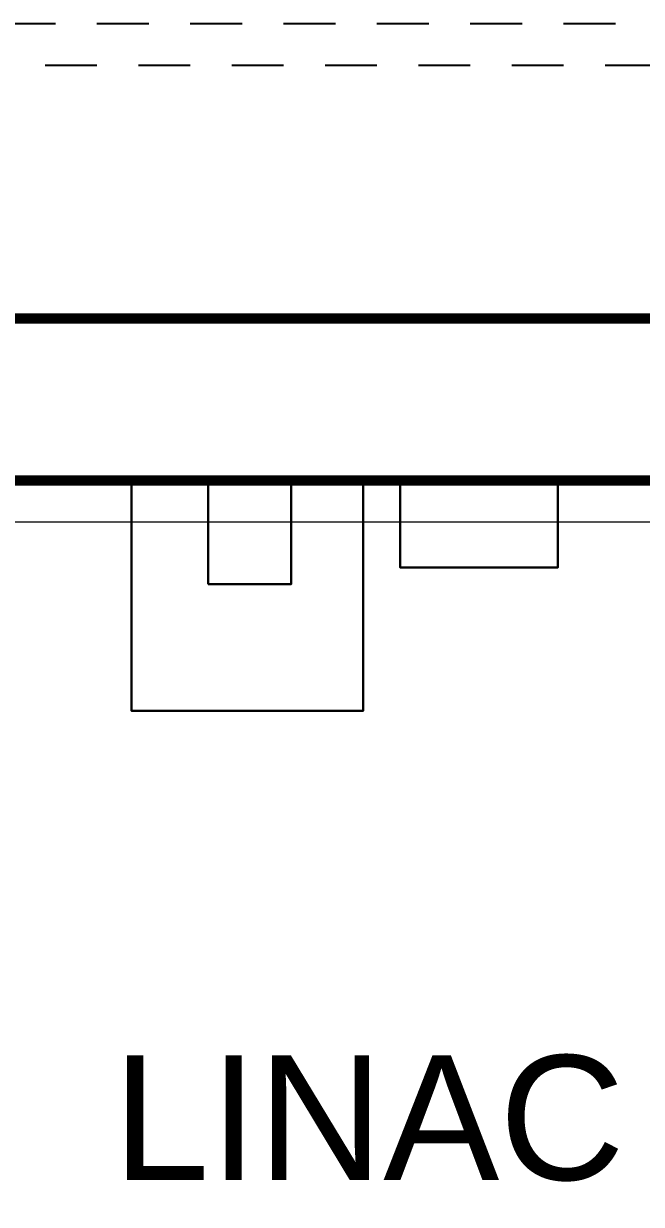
# Model space of a CAD drawing. Header units: metres. Extents: x -22.5 to 67.5, y 0 to 64.7.
# Drawn here: x 38.305 to 39.795, y 50.682 to 53.525 of the extents above; entities that cross this region are included whole.
import ezdxf

# ---------------------------------------------------------------- set-up
doc = ezdxf.new("R2010")
doc.units = ezdxf.units.M
doc.linetypes.add('XREF PB NEURO-ONCOLOGIA$0$CONJUNTO TLAHUAC$0$HIDDEN2', pattern=[0.1875, 0.125, -0.0625])
for name, color, linetype in [('TEXTO', 7, 'Continuous'), ('XREF PB NEURO-ONCOLOGIA$0$EQUIPO', 8, 'Continuous'), ('XREF PB NEURO-ONCOLOGIA$0$PROYECCIÓN', 8, 'XREF PB NEURO-ONCOLOGIA$0$CONJUNTO TLAHUAC$0$HIDDEN2'), ('XREF PB NEURO-ONCOLOGIA$0$TABIQUES BLINDADOS', 30, 'Continuous')]:
    doc.layers.add(name, color=color, linetype=linetype)
doc.layers.add('XREF PB NEURO-ONCOLOGIA$0$MUROS DE TABLAROCA', color=150, linetype='Continuous', lineweight=13)
doc.styles.add('100 LOCALES 25', font='arial.ttf', dxfattribs={"height": 0.25})

# ---------------------------------------------------------------- blocks, each defined once
blk = doc.blocks.new('XREF PB NEURO-ONCOLOGIA')
at = {"layer": 'XREF PB NEURO-ONCOLOGIA$0$EQUIPO', "color": 8, "ltscale": 100, "elevation": 0}
for points in [[(18.9479, 6.6983), (18.9479, 6.5134), (18.9479, 6.6983), (18.3969, 6.6983), (18.3969, 6.1393), (18.9479, 6.1393), (18.9479, 6.3134), (18.9479, 6.1393), (18.3969, 6.1393), (18.3969, 6.6983)], [(18.7017, 6.5134), (18.7017, 6.3134), (18.9517, 6.3134), (18.9517, 6.5134)], [(18.7017, 6.5134), (18.9517, 6.5134), (18.9517, 6.3134), (18.7017, 6.3134)], [(18.9517, 5.6702), (18.9517, 6.0502), (18.7417, 6.0502), (18.7417, 5.6702)]]:
    blk.add_lwpolyline(points, close=True, dxfattribs=at)
blk.add_lwpolyline([(18.9517, 5.6702), (18.7417, 5.6702), (18.7417, 6.0502), (18.9517, 6.0502)], dxfattribs=at)
at = {"layer": 'XREF PB NEURO-ONCOLOGIA$0$MUROS DE TABLAROCA'}
blk.add_lwpolyline([(8.7517, 7.8132), (9.2417, 7.8132), (9.2417, 8.1062), (11.3447, 8.1062), (11.3447, 2.9962), (11.8447, 2.9962), (11.8447, 8.1062), (13.5017, 8.1062), (13.5017, 7.8562), (17.8017, 7.8562), (17.8017, 8.1062), (18.8517, 8.1062), (18.8517, 0.7962), (17.8017, 0.7962), (17.8017, 1.0562), (13.5017, 1.0562), (13.5017, 0.7962), (9.2447, 0.7963), (9.2447, 5.4132), (8.2517, 5.413)], dxfattribs=at)
at = {"layer": 'XREF PB NEURO-ONCOLOGIA$0$PROYECCIÓN', "elevation": 0}
for points in [[(8.1517, 9.7062), (20.0517, 9.7062), (20.0517, -0.7938), (8.1517, -0.7938)], [(8.2517, 9.6062), (19.9517, 9.6062), (19.9517, -0.6938), (8.2517, -0.6938)]]:
    blk.add_lwpolyline(points, close=True, dxfattribs=at)
at = {"layer": 'XREF PB NEURO-ONCOLOGIA$0$TABIQUES BLINDADOS', "const_width": 0.025, "elevation": 0}
for points in [[(11.8517, 8.6062), (19.3417, 8.6062), (19.3417, 4.7062)], [(18.9517, 4.7062), (18.9517, 8.2062), (17.7017, 8.2062), (17.7017, 7.9562), (13.6017, 7.9562), (13.6017, 8.2062), (11.7447, 8.2062)]]:
    blk.add_lwpolyline(points, dxfattribs=at)

msp = doc.modelspace()

# ---------------------------------------------------------------- block references
at = {"rotation": 90}
msp.add_blockref('XREF PB NEURO-ONCOLOGIA', (45.2634, 33.4734), dxfattribs=at)

# ---------------------------------------------------------------- next in the draw order: texts
at = {"layer": 'TEXTO', "color": 0, "insert": (39.1375, 51.0407, 0.0042), "char_height": 0.3, "width": 3.081212, "attachment_point": 2, "style": '100 LOCALES 25'}
msp.add_mtext('LINAC', dxfattribs=at)

doc.saveas('drawing.dxf')
